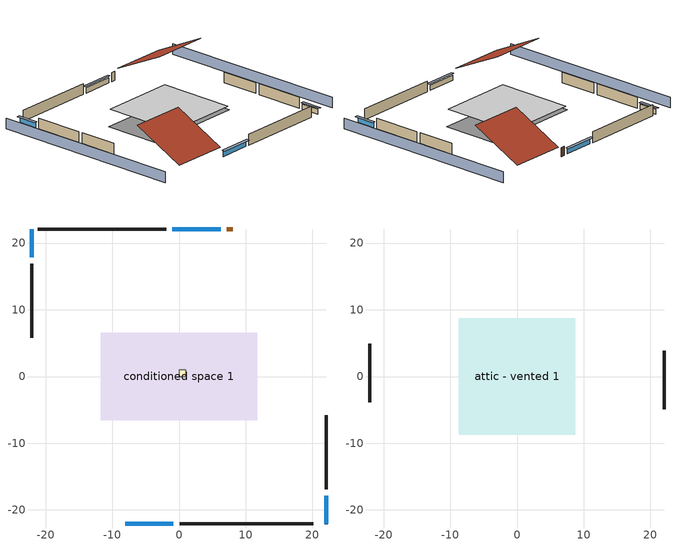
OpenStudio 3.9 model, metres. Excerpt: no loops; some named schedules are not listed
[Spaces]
conditioned space 1
 floor foundation (Slab1 construction): -11.76,-6.54 -11.76,6.54 11.76,6.54 11.76,-6.54 z0
 wall outside (Wall1 construction): 0.1,-22.11 20.1,-22.11 z0:2.44
 wall outside (Wall2 construction): -22.11,16.94 -22.11,5.83 z0:2.44
 wall outside (Wall3 construction): -1.94,22.11 -21.18,22.11 z0:2.44
 wall outside (Wall4 construction): 22.11,-16.94 22.11,-5.83 z0:2.44
 wall outside (AdiabaticWallConstruction): -8.07,-22.11 -0.83,-22.11 / 6.22,22.11 -1.01,22.11 z0:1.19; -22.11,22.11 -22.11,17.86 / 22.11,-22.11 22.11,-17.86 z0:1.13
 wall outside (AdiabaticWallConstruction 1): 8.07,22.11 7.15,22.11 z0:2.03
 window (WindowConstruction): -8.07,-22.11 -0.83,-22.11 z0:1.19
 window (WindowConstruction 1): -22.11,22.11 -22.11,17.86 z0:1.13
 window (WindowConstruction 2): 6.22,22.11 -1.01,22.11 z0:1.19
 window (WindowConstruction 3): 22.11,-22.11 22.11,-17.86 z0:1.13
 door (Door): 8.07,22.11 7.15,22.11 z0:2.03
central ac and furnace airloop ret air space
 floor adiabatic (AdiabaticConst): 0,0 0,1 1,1 1,0 z0
 wall adiabatic (AdiabaticConst): 0,1 0,0 1,0 1,1 0,1 z0:1
 ceiling adiabatic (AdiabaticConst): 1,0 1,1 0,1 0,0 z1
attic - vented 1
 floor to conditioned space 1 (Floor1 construction Reversed): -8.77,-8.77 -8.77,8.77 8.77,8.77 8.77,-8.77 z2.44
 wall outside (Wall5 construction): -22.11,4.9 -22.11,-3.86 z0:2.44
 wall outside (Wall6 construction): 22.11,-4.9 22.11,3.86 z0:2.44
 roof outside (Roof1 construction): -9,-22.11,2.44 -9,-10.38,8.3 -22.11,-10.38,8.3 -22.11,-22.11,2.44
 roof outside (Roof2 construction): 9,22.11,2.44 9,10.38,8.3 22.11,10.38,8.3 22.11,22.11,2.44
shading: 26.68,-22.11 26.68,22.11 / -26.68,22.11 -26.68,-22.11 z0:2.44; -0.53,-22.11 -8.37,-22.11 -8.37,-22.72 -0.53,-22.72 z1.49; -22.11,17.56 -22.11,22.41 -22.72,22.41 -22.72,17.56 z1.43; -1.32,22.11 6.53,22.11 6.53,22.72 -1.32,22.72 z1.49; 22.11,-17.56 22.11,-22.41 22.72,-22.41 22.72,-17.56 z1.43
[Site]
Portland Intl Arpt_OR: Latitude {deg}=45.59; Longitude {deg}=-122.6; Time Zone {hr}=-8; Elevation {m}=33; Terrain=Suburbs; Keep Site Location Information=Yes
[Site:GroundTemperature:Shallow]
10.2558, 8.96328, 8.85977, 9.47314, 11.9355, 14.3863, 16.5111, 17.8571, 17.9714, 16.8767, 14.8061, 12.4304
[Site:WaterMainsTemperature]
Calculation Method=Schedule; Temperature Schedule=mains temperature schedule
[Building]
Building 1
[Material] Roughness=Rough
Name | Thickness {m} | Conductivity {W/m-K} | Density {kg/m3} | Specific Heat {J/kg-K} | Thermal Absorptance | Solar Absorptance | Visible Absorptance
asphalt or fiberglass shingles | 0.00635 | 0.162714 | 1121.4 | 1465.45 | 0.9 | 0.85 | 0.85
roof rigid ins | 0.00281632 | 0.029427 | 32.04 | 1214.23 | 0.9 | 0.7 | 0.7
osb sheathing 0.5 in. | 0.0127 | 0.115458 | 512.64 | 1214.23 | 0.9 | 0.6 | 0.6
wood siding | 0.0254 | 0.102417 | 544.68 | 1172.36 | 0.9 | 0.85 | 0.85
osb sheathing 0.5 in. 1 | 0.0127 | 0.115458 | 512.64 | 1214.23 | 0.9 | 0.7 | 0.7
wall stud and cavity | 0.1397 | 0.550994 | 139.0536 | 1170.24 | 0.9 | 0.7 | 0.7
gypsum board | 0.0127 | 0.160291 | 801 | 837.4 | 0.9 | 0.6 | 0.6
wall stud and cavity 1 | 0.1397 | 0.727959 | 139.0536 | 1170.24 | 0.9 | 0.6 | 0.6
ceiling loosefill ins | 0.169333 | 0.0480833 | 16.02 | 1046.75 | 0.9 | 0.7 | 0.7
ceiling stud and cavity | 0.1397 | 0.0824711 | 65.682 | 1177.47 | 0.9 | 0.7 | 0.7
concrete 4.0 in. | 0.1016 | 1.803125 | 2242.8 | 837.4 | 0.9 | 0.7 | 0.7
floor covering | 0.0127 | 0.0450781 | 54.468 | 1339.84 | 0.9 | 0.9 | 0.9
wood siding 1; wood siding 2 | 0.0254 | 0.102417 | 544.68 | 1172.36
wall rigid ins | 0.512978 | 0.029427 | 32.04 | 1214.23 | 0.9 | 0.7 | 0.7
wall stud and cavity 2 | 0.0889 | 0.380278 | 52.3479 | 1209.89 | 0.9 | 0.7 | 0.7
door material | 0.04445 | 0.0612267 | 512.64 | 1214.23 | 0.9 | 0.7 | 0.7
wall stud and cavity 3 | 0.0889 | 0.391764 | 83.0341 | 1211.67 | 0.9 | 0.7 | 0.7
furniture material conditioned space 1 | 0.1524 | 0.115458 | 640.8 | 1214.23 | 0.9 | 0.6 | 0.6
[Construction]
Roof1 construction; Roof2 construction: asphalt or fiberglass shingles, roof rigid ins, osb sheathing 0.5 in.
Wall1 construction; Wall2 construction; Wall3 construction; Wall4 construction: wood siding, osb sheathing 0.5 in. 1, wall stud and cavity, gypsum board
Wall5 construction; Wall6 construction: wood siding, osb sheathing 0.5 in. 1, wall stud and cavity 1
Floor1 construction Reversed: gypsum board, ceiling stud and cavity, ceiling loosefill ins
Slab1 construction: concrete 4.0 in., floor covering
WindowConstruction; WindowConstruction 1; WindowConstruction 2; WindowConstruction 3: WindowMaterial
AdiabaticWallConstruction: wood siding 1, wall rigid ins, wall stud and cavity 2, gypsum board
Door: door material
AdiabaticWallConstruction 1: wood siding 2, wall rigid ins, wall stud and cavity 2, gypsum board
PartitionWallConstruction: gypsum board, wall stud and cavity 3, gypsum board
furniture construction conditioned space 1: furniture material conditioned space 1
AdiabaticConst: Adiabatic
[WindowMaterial:SimpleGlazingSystem]
WindowMaterial: U-Factor {W/m2-K}=4.76952; Solar Heat Gain Coefficient=0.63
[Material:NoMass]
Adiabatic: Roughness=Rough; Thermal Resistance {m2-K/W}=176.1
[ThermalZone] Multiplier=1; Use Ideal Air Loads=No
Name | Volume {m3} | Thermostat
conditioned space | 749.83 | conditioned space temperature setpoint
attic - vented | 401.93
central ac and furnace airloop ret air zone | 1
[Sizing:Zone] Zone Cooling Design Supply Air Temperature Input Method=SupplyAirTemperature; Zone Cooling Design Supply Air Temperature {C}=14; Zone Cooling Design Supply Air Temperature Difference {deltaC}=11.11; Zone Heating Design Supply Air Temperature Input Method=SupplyAirTemperature; Zone Heating Design Supply Air Temperature {C}=40; Zone Heating Design Supply Air Temperature Difference {deltaC}=11.11; Zone Cooling Design Supply Air Humidity Ratio {kg-H2O/kg-air}=0.0085; Zone Heating Design Supply Air Humidity Ratio {kg-H2O/kg-air}=0.008; Cooling Design Air Flow Method=DesignDay; Heating Design Air Flow Method=DesignDay; Account for Dedicated Outdoor Air System=No; Dedicated Outdoor Air System Control Strategy=NeutralSupplyAir; Dedicated Outdoor Air Low Setpoint Temperature for Design {C}=autosize; Dedicated Outdoor Air High Setpoint Temperature for Design {C}=autosize; Zone Load Sizing Method=Sensible Load Only No Latent Load; Zone Latent Cooling Design Supply Air Humidity Ratio Input Method=HumidityRatioDifference; Zone Cooling Design Supply Air Humidity Ratio Difference {kgWater/kgDryAir}=0.005; Zone Latent Heating Design Supply Air Humidity Ratio Input Method=HumidityRatioDifference; Zone Humidification Design Supply Air Humidity Ratio Difference {kgWater/kgDryAir}=0.005; Sizing Option=Coincident
attic - vented; central ac and furnace airloop ret air zone
[Space]
Name | Thermal Zone | Volume {m3}
conditioned space 1 | conditioned space | 749.83
attic - vented 1 | attic - vented | 401.93
central ac and furnace airloop ret air space | central ac and furnace airloop ret air zone
[ThermostatSetpoint:DualSetpoint]
conditioned space temperature setpoint: Heating Setpoint Temperature Schedule=heating setpoint; Cooling Setpoint Temperature Schedule=cooling setpoint; Temperature Difference Between Cutout And Setpoint {deltaC}=0
[Foundation:Kiva]
Foundation Kiva 1: Initial Indoor Air Temperature {C}=18.3333; Wall Height Above Grade {m}=0.1016; Wall Depth Below Slab {m}=0.2032
[Foundation:Kiva:Settings]
Soil Conductivity {W/m-K}=1.3848; Soil Density {kg/m3}=1842.3; Soil Specific Heat {J/kg-K}=418.7; Ground Solar Absorptivity=0.9; Ground Thermal Absorptivity=0.9; Ground Surface Roughness {m}=0.03; Far-Field Width {m}=40; Deep-Ground Boundary Condition=ZeroFlux; Deep-Ground Depth {m}=40; Minimum Cell Dimension {m}=0.2; Maximum Cell Growth Coefficient=3; Simulation Timestep=Timestep
[SurfaceProperty:ExposedFoundationPerimeter]
Slab1: Exposed Perimeter Calculation Method=TotalExposedPerimeter; Total Exposed Perimeter {m}=73.18248
[SurfaceProperty:IncidentSolarMultiplier] Incident Solar Multiplier=1; Incident Solar Multiplier Schedule=trans schedule winter=0.85 summer=0.7
Window1; Window2; Window3; Window4
[InternalMass:Definition] Design Level Calculation Method=SurfaceArea
Name | Construction | Surface Area {m2}
partition wall mass | PartitionWallConstruction | 307.509
furniture mass conditioned space 1 | furniture construction conditioned space 1 | 123.004
[InternalMass] Space or SpaceType=conditioned space 1; Multiplier=1
Name | Internal Mass Definition
partition wall mass | partition wall mass
furniture mass conditioned space 1 | furniture mass conditioned space 1
[Fan:SystemModel]
central ac and furnace supply fan: Availability Schedule=Always On Discrete; Design Maximum Air Flow Rate {m3/s}=0.976931; Speed Control Method=Discrete; Electric Power Minimum Flow Rate Fraction=0.2; Design Pressure Rise {Pa}=500; Motor Efficiency=1; Motor In Air Stream Fraction=1; Design Electric Power Consumption {W}=autosize; Design Power Sizing Method=PowerPerFlow; Electric Power Per Unit Flow Rate {W/(m3/s)}=1059.44; Electric Power Per Unit Flow Rate Per Unit Pressure {W-s/m3-Pa}=1.66667; Fan Total Efficiency=0.7; Motor Loss Radiative Fraction=0; Speed Flow Fraction 1=0.85459; Speed Electric Power Fraction 1=0.62413; Speed Flow Fraction 2=1; Speed Electric Power Fraction 2=1
[EnergyManagementSystem:Sensor]
Name | Output Variable or Output Meter Index Key | Output Variable or Output Meter
central_ac_and_furnace_supply_fan_s; central_ac_and_furnace_supply_fan_s_1 | central ac and furnace supply fan | Fan Electricity Energy
water_heater_T_set | water heater setpoint | Schedule Value
out_pb_s |  | Site Outdoor Air Barometric Pressure
out_wt_s |  | Site Outdoor Air Humidity Ratio
site_vw_s |  | Site Wind Speed
cool_season | cooling season schedule | Schedule Value
central_ac_and_furnace_airloop_Fan_RTF_s | central ac and furnace supply fan | Fan Runtime Fraction Speed 1
central_ac_and_furnace_airloop_Fan_RTF_s_1 | central ac and furnace supply fan | Fan Runtime Fraction Speed 2
central_ac_and_furnace_airloop_AH_MFR_s | Node 7 | System Node Mass Flow Rate
central_ac_and_furnace_airloop_AH_VFR_s | Node 7 | System Node Current Density Volume Flow Rate
central_ac_and_furnace_airloop_AH_Tout_s | Node 7 | System Node Temperature
central_ac_and_furnace_airloop_AH_Wout_s | Node 7 | System Node Humidity Ratio
central_ac_and_furnace_airloop_RA_T_s | Node 10 | System Node Temperature
central_ac_and_furnace_airloop_Ra_W_s | Node 10 | System Node Humidity Ratio
central_ac_and_furnace_airloop_0_DZ_T_s | attic - vented | Zone Air Temperature
central_ac_and_furnace_airloop_0_DZ_W_s | attic - vented | Zone Mean Air Humidity Ratio
natural_vent_s | natural vent schedule | Schedule Value
htg_sp_s | heating setpoint | Schedule Value
clg_sp_s | cooling setpoint | Schedule Value
mech_vent_range_fan_0_sch_s | mech vent range fan 0 schedule | Schedule Value
mech_vent_bath_fan_0_sch_s | mech vent bath fan 0 schedule | Schedule Value
clothes_dryer_exhaust_0_sch_s | clothes_dryer | Schedule Value
htg_load_cond |  | Heating:EnergyTransfer:Zone:CONDITIONED SPACE
clg_load_cond |  | Cooling:EnergyTransfer:Zone:CONDITIONED SPACE
htg_load_duct |  | Heating:EnergyTransfer:Zone:CENTRAL AC AND FURNACE AIRLOOP RET AIR ZONE
clg_load_duct |  | Cooling:EnergyTransfer:Zone:CENTRAL AC AND FURNACE AIRLOOP RET AIR ZONE
s_conv | Floor1 | Surface Inside Face Convection Heat Gain Energy
s_ig | Floor1 | Surface Inside Face Internal Gains Radiation Heat Gain Energy
s_sol | Floor1 | Surface Inside Face Solar Radiation Heat Gain Energy
s_lgt | Floor1 | Surface Inside Face Lights Radiation Heat Gain Energy
s_surf | Floor1 | Surface Inside Face Net Surface Thermal Radiation Heat Gain Energy
s_conv_1 | Slab1 | Surface Inside Face Convection Heat Gain Energy
s_ig_1 | Slab1 | Surface Inside Face Internal Gains Radiation Heat Gain Energy
s_sol_1 | Slab1 | Surface Inside Face Solar Radiation Heat Gain Energy
s_lgt_1 | Slab1 | Surface Inside Face Lights Radiation Heat Gain Energy
s_surf_1 | Slab1 | Surface Inside Face Net Surface Thermal Radiation Heat Gain Energy
ss_sol | Door1 | Surface Inside Face Solar Radiation Heat Gain Energy
ss_lgt | Door1 | Surface Inside Face Lights Radiation Heat Gain Energy
ss_conv | Door1 | Surface Inside Face Convection Heat Gain Energy
ss_ig | Door1 | Surface Inside Face Internal Gains Radiation Heat Gain Energy
ss_surf | Door1 | Surface Inside Face Net Surface Thermal Radiation Heat Gain Energy
ss_conv_1 | Window1 | Surface Inside Face Convection Heat Gain Energy
ss_ig_1 | Window1 | Surface Inside Face Internal Gains Radiation Heat Gain Energy
ss_surf_1 | Window1 | Surface Inside Face Net Surface Thermal Radiation Heat Gain Energy
ss_trans_in | Window1 | Surface Window Transmitted Solar Radiation Rate
ss_back_out | Window1 | Surface Window Shortwave from Zone Back Out Window Heat Transfer Rate
ss_trans_out | Window1 | Surface Inside Face Initial Transmitted Diffuse Transmitted Out Window Solar Radiation Rate
ss_conv_2 | Window2 | Surface Inside Face Convection Heat Gain Energy
ss_ig_2 | Window2 | Surface Inside Face Internal Gains Radiation Heat Gain Energy
ss_surf_2 | Window2 | Surface Inside Face Net Surface Thermal Radiation Heat Gain Energy
ss_trans_in_1 | Window2 | Surface Window Transmitted Solar Radiation Rate
ss_back_out_1 | Window2 | Surface Window Shortwave from Zone Back Out Window Heat Transfer Rate
ss_trans_out_1 | Window2 | Surface Inside Face Initial Transmitted Diffuse Transmitted Out Window Solar Radiation Rate
ss_conv_3 | Window3 | Surface Inside Face Convection Heat Gain Energy
ss_ig_3 | Window3 | Surface Inside Face Internal Gains Radiation Heat Gain Energy
ss_surf_3 | Window3 | Surface Inside Face Net Surface Thermal Radiation Heat Gain Energy
ss_trans_in_2 | Window3 | Surface Window Transmitted Solar Radiation Rate
ss_back_out_2 | Window3 | Surface Window Shortwave from Zone Back Out Window Heat Transfer Rate
ss_trans_out_2 | Window3 | Surface Inside Face Initial Transmitted Diffuse Transmitted Out Window Solar Radiation Rate
ss_conv_4 | Window4 | Surface Inside Face Convection Heat Gain Energy
ss_ig_4 | Window4 | Surface Inside Face Internal Gains Radiation Heat Gain Energy
ss_surf_4 | Window4 | Surface Inside Face Net Surface Thermal Radiation Heat Gain Energy
ss_trans_in_3 | Window4 | Surface Window Transmitted Solar Radiation Rate
ss_back_out_3 | Window4 | Surface Window Shortwave from Zone Back Out Window Heat Transfer Rate
ss_trans_out_3 | Window4 | Surface Inside Face Initial Transmitted Diffuse Transmitted Out Window Solar Radiation Rate
s_conv_2 | Wall1 | Surface Inside Face Convection Heat Gain Energy
s_ig_2 | Wall1 | Surface Inside Face Internal Gains Radiation Heat Gain Energy
s_sol_2 | Wall1 | Surface Inside Face Solar Radiation Heat Gain Energy
s_lgt_2 | Wall1 | Surface Inside Face Lights Radiation Heat Gain Energy
s_surf_2 | Wall1 | Surface Inside Face Net Surface Thermal Radiation Heat Gain Energy
s_conv_3 | Wall2 | Surface Inside Face Convection Heat Gain Energy
s_ig_3 | Wall2 | Surface Inside Face Internal Gains Radiation Heat Gain Energy
s_sol_3 | Wall2 | Surface Inside Face Solar Radiation Heat Gain Energy
s_lgt_3 | Wall2 | Surface Inside Face Lights Radiation Heat Gain Energy
s_surf_3 | Wall2 | Surface Inside Face Net Surface Thermal Radiation Heat Gain Energy
s_conv_4 | Wall3 | Surface Inside Face Convection Heat Gain Energy
s_ig_4 | Wall3 | Surface Inside Face Internal Gains Radiation Heat Gain Energy
s_sol_4 | Wall3 | Surface Inside Face Solar Radiation Heat Gain Energy
s_lgt_4 | Wall3 | Surface Inside Face Lights Radiation Heat Gain Energy
s_surf_4 | Wall3 | Surface Inside Face Net Surface Thermal Radiation Heat Gain Energy
s_conv_5 | Wall4 | Surface Inside Face Convection Heat Gain Energy
s_ig_5 | Wall4 | Surface Inside Face Internal Gains Radiation Heat Gain Energy
s_sol_5 | Wall4 | Surface Inside Face Solar Radiation Heat Gain Energy
s_lgt_5 | Wall4 | Surface Inside Face Lights Radiation Heat Gain Energy
s_surf_5 | Wall4 | Surface Inside Face Net Surface Thermal Radiation Heat Gain Energy
im_conv | furniture mass conditioned space 1 | Surface Inside Face Convection Heat Gain Energy
im_ig | furniture mass conditioned space 1 | Surface Inside Face Internal Gains Radiation Heat Gain Energy
im_sol | furniture mass conditioned space 1 | Surface Inside Face Solar Radiation Heat Gain Energy
im_lgt | furniture mass conditioned space 1 | Surface Inside Face Lights Radiation Heat Gain Energy
im_surf | furniture mass conditioned space 1 | Surface Inside Face Net Surface Thermal Radiation Heat Gain Energy
im_conv_1 | partition wall mass | Surface Inside Face Convection Heat Gain Energy
im_ig_1 | partition wall mass | Surface Inside Face Internal Gains Radiation Heat Gain Energy
im_sol_1 | partition wall mass | Surface Inside Face Solar Radiation Heat Gain Energy
im_lgt_1 | partition wall mass | Surface Inside Face Lights Radiation Heat Gain Energy
im_surf_1 | partition wall mass | Surface Inside Face Net Surface Thermal Radiation Heat Gain Energy
airflow_gain | infil flow | Infiltration Sensible Heat Gain Energy
airflow_loss | infil flow | Infiltration Sensible Heat Loss Energy
airflow_gain_1 | natural vent flow | Infiltration Sensible Heat Gain Energy
airflow_loss_1 | natural vent flow | Infiltration Sensible Heat Loss Energy
airflow_gain_2 | whole house fan flow | Infiltration Sensible Heat Gain Energy
airflow_loss_2 | whole house fan flow | Infiltration Sensible Heat Loss Energy
mv_conv | mech vent bath fan 0 | Electric Equipment Convective Heating Energy
mv_rad | mech vent bath fan 0 | Electric Equipment Radiant Heating Energy
mv_conv_1 | mech vent house fan | Electric Equipment Convective Heating Energy
mv_rad_1 | mech vent house fan | Electric Equipment Radiant Heating Energy
mv_conv_2 | mech vent house fan cfis | Electric Equipment Convective Heating Energy
mv_rad_2 | mech vent house fan cfis | Electric Equipment Radiant Heating Energy
mv_conv_3 | mech vent range fan 0 | Electric Equipment Convective Heating Energy
mv_rad_3 | mech vent range fan 0 | Electric Equipment Radiant Heating Energy
mv_conv_4 | mech vent house fan latent load | Other Equipment Convective Heating Energy
mv_rad_4 | mech vent house fan latent load | Other Equipment Radiant Heating Energy
mv_conv_5 | mech vent house fan sensible load | Other Equipment Convective Heating Energy
mv_rad_5 | mech vent house fan sensible load | Other Equipment Radiant Heating Energy
ducts_conv | central ac and furnace airloop_0 RetCondToRP | Other Equipment Convective Heating Energy
ducts_rad | central ac and furnace airloop_0 RetCondToRP | Other Equipment Radiant Heating Energy
ducts_conv_1 | central ac and furnace airloop_0 RetLatLkToRP | Other Equipment Convective Heating Energy
ducts_rad_1 | central ac and furnace airloop_0 RetLatLkToRP | Other Equipment Radiant Heating Energy
ducts_conv_2 | central ac and furnace airloop_0 RetSensLkToRP | Other Equipment Convective Heating Energy
ducts_rad_2 | central ac and furnace airloop_0 RetSensLkToRP | Other Equipment Radiant Heating Energy
ducts_conv_3 | central ac and furnace airloop_0 SupCondToLv | Other Equipment Convective Heating Energy
[ElectricEquipment:Definition] Design Level Calculation Method=EquipmentLevel
Name | Design Level {W} | Fraction Latent | Fraction Radiant | Fraction Lost
ceiling fan | 17.9667 | 0 | 0.558 | 0
clothes washer | 156.16 | 0.03 | 0.162 | 0.7
clothes dryer | 1693.88 | 0.015 | 0.081 | 0.85
dishwasher | 582.234 | 0.3 | 0.18 | 0.4
fridge | 46.9578 | 0 | 0.6 | 0
freezer | 194.914 | 0 | 0.6 | 0
cooking range | 1064.86 | 0.08 | 0.432 | 0.2
misc tv | 250.424 | 0 | 0.6 | 0
misc plug loads | 227.169 | 0.021 | 0.558 | 0.049
whole house fan; mech vent house fan | 0 | 0 | 0 | 1
mech vent house fan cfis | 0 | 0 | 0 | 0
mech vent range fan 0; mech vent bath fan 0 | 30 | 0 | 0 | 1
[ElectricEquipment] Space or SpaceType=conditioned space 1
Name | Electric Equipment Definition | Schedule
ceiling fan | ceiling fan | ceiling_fan
clothes washer | clothes washer | clothes_washer
clothes dryer | clothes dryer | clothes_dryer
dishwasher | dishwasher | dishwasher
fridge | fridge | fridge schedule
freezer | freezer | freezer schedule
cooking range | cooking range | cooking_range
misc tv | misc tv | plug_loads_tv
misc plug loads | misc plug loads | plug_loads_other
whole house fan | whole house fan | Always On Discrete
mech vent house fan | mech vent house fan | mech vent house fan schedule
mech vent house fan cfis | mech vent house fan cfis | mech vent house fan cfis schedule
mech vent range fan 0 | mech vent range fan 0 | mech vent range fan 0 schedule
mech vent bath fan 0 | mech vent bath fan 0 | mech vent bath fan 0 schedule
[OtherEquipment:Definition] Design Level Calculation Method=EquipmentLevel
Name | Design Level {W} | Fraction Latent | Fraction Radiant | Fraction Lost
water heater sens; central ac and furnace airloop_0 SupSensLkToCond; central ac and furnace airloop_0 SupCondToLv; central ac and furnace airloop_0 RetCondToRP; central ac and furnace airloop_0 RetSensLkToRP; central ac and furnace airloop_0 SupCondToDZ; central ac and furnace airloop_0 RetCondToDZ; central ac and furnace airloop_0 SupSensLkToDZ; mech vent house fan sensible load | 0 | 0 | 0 | 0
water heater lat; central ac and furnace airloop_0 SupLatLkToCond; central ac and furnace airloop_0 RetLatLkToRP; central ac and furnace airloop_0 SupLatLkToDZ; mech vent house fan latent load | 0 | 1 | 0 | 0
water heater energy adjustment1 | 0.01 | 0 | 0 | 1
clothes dryer 2 | 0 | 0.015 | 0.081 | 0.85
cooking range 2 | 0 | 0.08 | 0.432 | 0.2
general water use sensible | -61.6891 | 0 | 0.6 | 0
general water use latent | 62.594 | 1 | 0 | 0
[OtherEquipment]
Name | Other Equipment Definition | Space or SpaceType | Schedule | Fuel Type
water heater sens | water heater sens | conditioned space 1 | Always On Discrete
water heater lat | water heater lat | conditioned space 1 | Always On Discrete
water heater energy adjustment1 | water heater energy adjustment1 | conditioned space 1 | Always On Discrete | Electricity
clothes dryer 1 | clothes dryer 2 | conditioned space 1 | clothes_dryer | Electricity
cooking range 1 | cooking range 2 | conditioned space 1 | cooking_range | Electricity
general water use sensible | general water use sensible | conditioned space 1 | general water use schedule
general water use latent | general water use latent | conditioned space 1 | general water use schedule
central ac and furnace airloop_0 SupSensLkToCond | central ac and furnace airloop_0 SupSensLkToCond | conditioned space 1 | Always On Discrete
central ac and furnace airloop_0 SupLatLkToCond | central ac and furnace airloop_0 SupLatLkToCond | conditioned space 1 | Always On Discrete
central ac and furnace airloop_0 SupCondToLv | central ac and furnace airloop_0 SupCondToLv | conditioned space 1 | Always On Discrete
central ac and furnace airloop_0 RetCondToRP | central ac and furnace airloop_0 RetCondToRP | central ac and furnace airloop ret air space | Always On Discrete
central ac and furnace airloop_0 RetSensLkToRP | central ac and furnace airloop_0 RetSensLkToRP | central ac and furnace airloop ret air space | Always On Discrete
central ac and furnace airloop_0 RetLatLkToRP | central ac and furnace airloop_0 RetLatLkToRP | central ac and furnace airloop ret air space | Always On Discrete
central ac and furnace airloop_0 SupCondToDZ | central ac and furnace airloop_0 SupCondToDZ | attic - vented 1 | Always On Discrete
central ac and furnace airloop_0 RetCondToDZ | central ac and furnace airloop_0 RetCondToDZ | attic - vented 1 | Always On Discrete
central ac and furnace airloop_0 SupSensLkToDZ | central ac and furnace airloop_0 SupSensLkToDZ | attic - vented 1 | Always On Discrete
central ac and furnace airloop_0 SupLatLkToDZ | central ac and furnace airloop_0 SupLatLkToDZ | attic - vented 1 | Always On Discrete
mech vent house fan sensible load | mech vent house fan sensible load | conditioned space 1 | Always On Discrete
mech vent house fan latent load | mech vent house fan latent load | conditioned space 1 | Always On Discrete
[WaterUse:Equipment:Definition]
Name | Peak Flow Rate {m3/s}
clothes washer | 1.62506e-06
dishwasher | 4.30851e-06
[Lights:Definition]
interior lighting: Design Level Calculation Method=LightingLevel; Lighting Level {W}=398.766; Fraction Radiant=0.6; Fraction Visible=0.2; Return Air Fraction=0
[Lights]
interior lighting: Lights Definition=interior lighting; Space or SpaceType=conditioned space 1; Schedule=lighting_interior; Fraction Replaceable=1
[Exterior:Lights:Definition]
exterior lighting: Design Level {W}=10.1836
[Exterior:Lights]
exterior lighting: Exterior Lights Definition=exterior lighting; Schedule=exterior lighting schedule
[People:Definition]
occupants: Number of People Calculation Method=People; Number of People {people}=3; Fraction Radiant=0.314171; Sensible Heat Fraction=0.56303; Carbon Dioxide Generation Rate {m3/s-W}=0; Enable ASHRAE 55 Comfort Warnings=No; Mean Radiant Temperature Calculation Type=EnclosureAveraged
[People]
occupants: People Definition=occupants; Space or SpaceType=conditioned space 1; Number of People Schedule=occupants; Activity Level Schedule=occupants activity schedule; Multiplier=1
[ZoneMixing] Schedule=Always On Continuous; Design Flow Rate Calculation Method=Flow/Zone; Design Flow Rate {m3/s}=0
Name | Zone or Space | Source Zone or Space
central ac and furnace airloop_0 ZoneMixDZToCond mix | conditioned space | attic - vented
central ac and furnace airloop_0 ZoneMixCondToDZ mix; whole house fan mix | attic - vented | conditioned space
[SpaceInfiltration:DesignFlowRate] Schedule=Always On Discrete; Design Flow Rate Calculation Method=Flow/Space; Design Flow Rate {m3/s}=0
Name | Space or SpaceType
natural vent flow; whole house fan flow; infil flow | conditioned space 1
attic_vented 1 duct leakage imbalance infil flow | attic - vented 1
[SpaceInfiltration:EffectiveLeakageArea]
infil attic - vented 1: Space or SpaceType=attic - vented 1; Schedule=Always On Discrete; Effective Air Leakage Area {cm2}=10249.3; Stack Coefficient=0.00027267; Wind Coefficient=3.94678e-05
